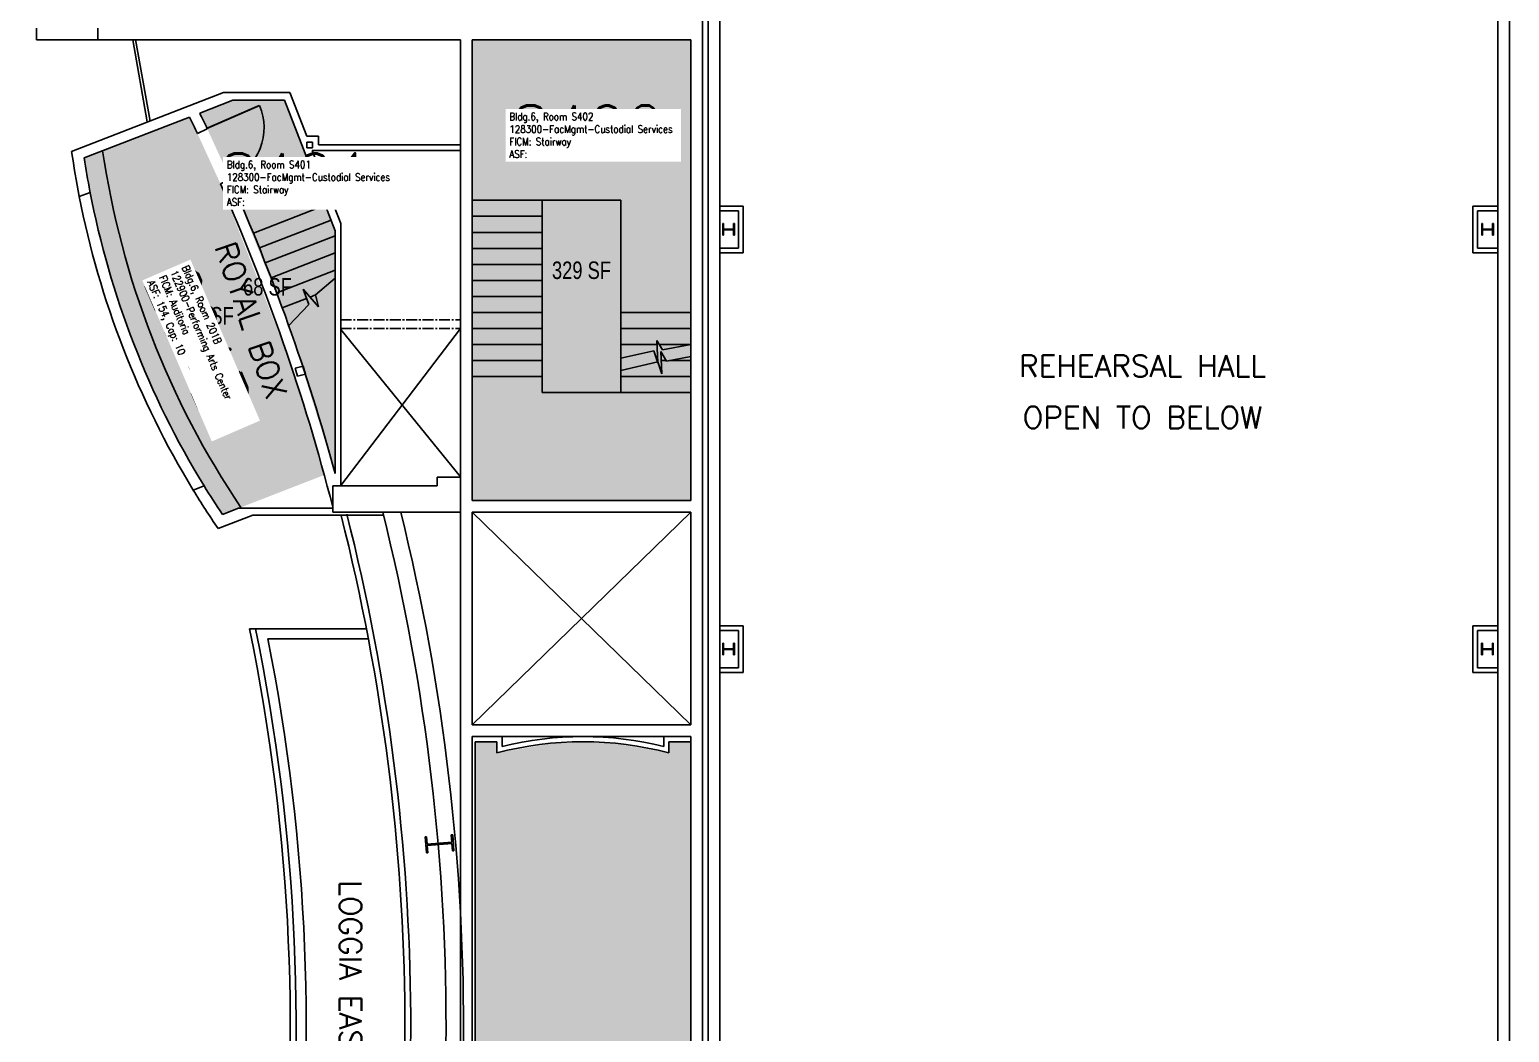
# Model space of a CAD drawing. Header units: inches. Extents: x -206 to 2389, y 0 to 3821.
# Drawn here: x 1336 to 2352, y 1534 to 2222 of the extents above; entities that cross this region are included whole.
import ezdxf
from ezdxf.enums import TextEntityAlignment as Align

# ---------------------------------------------------------------- set-up
doc = ezdxf.new("R2010")
doc.units = ezdxf.units.IN
doc.header["$LTSCALE"] = 10
doc.header["$MEASUREMENT"] = 0
doc.linetypes.add('CENTER2', pattern=[1.125, 0.75, -0.125, 0.125, -0.125])
for name, color, linetype in [('A-COLS', 5, 'CONTINUOUS'), ('A-DOOR', 2, 'CONTINUOUS'), ('A-FLOR', 3, 'CONTINUOUS'), ('A-IDEN-RNUM', 7, 'CONTINUOUS'), ('A-IDEN-SNUM', 4, 'CONTINUOUS'), ('A-IDEN-TEXT', 4, 'CONTINUOUS'), ('A-IDEN-VNUM', 4, 'CONTINUOUS'), ('A-WALL', 5, 'CONTINUOUS'), ('AREA-TEXT', 3, 'CONTINUOUS'), ('Rooms-Category-Color', 7, 'CONTINUOUS'), ('Rooms-College-Color', 7, 'CONTINUOUS'), ('Rooms-Department-Color', 7, 'CONTINUOUS'), ('Rooms-Division-Color', 7, 'CONTINUOUS'), ('Rooms-Information', 7, 'CONTINUOUS')]:
    doc.layers.add(name, color=color, linetype=linetype)
doc.styles.add('AREA', font='arial.ttf', dxfattribs={"width": 0.75, "height": 24})
doc.styles.add('ROOMFNUMBER', font='SIMPLEX', dxfattribs={"height": 0.83})
doc.styles.add('ROOMSNUMBER', font='txt', dxfattribs={"height": 0.03})
doc.styles.add('ROOMVNUMBER', font='simplex.shx', dxfattribs={"width": 0.85})

msp = doc.modelspace()

# ---------------------------------------------------------------- hatches: boundary and pattern name
at = {"layer": 'Rooms-Category-Color', "true_color": 0xadadad}
for points in [[(1790.062021134421, 2215.081822316162), (1640.059847695753, 2215.081822313368), (1640.059847718105, 1899.081822308712), (1790.062021156773, 1899.081822308712)], [(1452.99509386532, 2164.957787579857), (1475.840513022617, 2173.831822304986), (1509.342974657193, 2173.831822302192), (1511.218736270443, 2173.831822304986), (1546.024520313367, 2084.227438140661), (1546.024558546022, 1917.636441498064), (1514.107125060633, 2019.099557365291), (1474.068377671763, 2119.532050760463), (1458.221789268777, 2154.070227848366)], [(1758.434988228604, 522.6490955874324), (1765.363176582381, 526.6491213524714), (1769.435941500589, 519.594946179539), (1998.044795682654, 651.6309348000214), (1994.029960321262, 658.5866425931454), (2122.201441334561, 732.587117283605), (2129.12962965481, 736.5871430626139), (2133.164272760972, 729.5989962788299), (2345.025320401415, 851.3827732326463), (2345.024520376697, 1206.964655332267), (2136.399200385436, 1207.081822332926), (2136.399200374261, 1238.863656738773), (2097.192296123132, 1243.081822341308), (2056.858344664797, 1243.08182233572), (2017.664678769186, 1238.863656722009), (2017.66467875801, 1207.081822324544), (1810.062021205202, 1207.081822316162), (1810.062021216378, 1089.143584476784), (1824.996646115556, 1100.429760622792), (1854.085297452286, 1110.710233499296), (1865.091718619689, 1111.591433920898), (1883.898269051686, 1109.603321604431), (1898.44843317382, 1104.830063589849), (1911.069517279044, 1097.925619315356), (1924.710850639269, 1086.440296755172), (1938.7010087464, 1066.388920881785), (1946.021970188245, 1043.385218105279), (1946.468311561272, 1021.00843112357), (1938.947122568265, 995.3090426903218), (1919.090968763456, 969.3893952649087), (1919.090968741104, 954.0203222092241), (1914.710122557357, 943.7149424431846), (1908.48999808915, 939.9685259889811), (1898.579739129171, 940.3581224726513), (1891.466105794534, 946.2088022315875), (1889.09096875228, 954.3089772071689), (1889.090968763456, 959.4719597417861), (1912.590968770906, 959.4719597445801), (1912.590968770906, 977.7219597408548), (1889.09096875228, 977.7219597520307), (1889.09096875228, 980.846959752962), (1843.090968744829, 980.8469597334042), (1843.090968756005, 970.428479402326), (1838.84096875228, 970.4284793939441), (1838.84096875228, 966.4284793864936), (1843.090968756005, 966.4284794004634), (1843.090968756005, 954.9769182130694), (1838.38392280601, 944.0656810216606), (1830.329288350418, 940.1448608608916), (1823.236494136974, 940.7841709088534), (1817.503114005551, 944.3516026139259), (1813.090968744829, 954.9769182214513), (1810.437021216378, 954.9769182214513), (1810.062021238729, 710.081822315231), (1790.06202124618, 710.081822312437), (1790.062021167949, 1733.581822313368), (1775.062021190301, 1733.58182232175), (1775.062021167949, 1725.850655562244), (1736.424810456112, 1732.671670814976), (1696.607353871688, 1732.759655289352), (1657.022678440437, 1725.867279675789), (1657.020916955546, 1733.58182232175), (1642.059847733006, 1733.581822318956), (1642.059847777709, 1468.437890642323), (1642.059847800061, 999.9043797366321), (1642.059847800061, 955.607209039852), (1639.018567195162, 926.1684688506648), (1628.344480285421, 894.2727608392015), (1612.302728788927, 867.9455632679164), (1489.443134216592, 707.8318223068491), (1441.745522459969, 689.1610273802653), (1438.962322419509, 701.2169902659953), (1365.801525523886, 677.5380019610748), (1368.160691006109, 668.0759059851989), (1286.999281825498, 647.4103730432689), (1287.160467298701, 644.3758349586278), (1221.707725634798, 632.1755034327507), (1220.893572492525, 637.3619911316782), (1277.400854641572, 647.6721362778917), (1261.239455914125, 712.4919661553577), (1230.099930277094, 706.5565882539377), (1194.485586436465, 700.906025217846), (1155.066458845511, 696.0456165522337), (1110.666703281924, 692.3015613472089), (1064.077672785148, 690.3245682036504), (1013.585335759446, 690.4267706628889), (973.753247378394, 692.1551277944818), (932.984766067937, 695.4364942526445), (895.025892900303, 699.8791979402304), (820.8470857348293, 712.491966124624), (804.6856870297343, 647.67213625554), (861.1929691340774, 637.3619911232963), (861.7472287844867, 631.9615291161463), (794.3611315730959, 644.4980870196596), (795.0872598122805, 647.4103730069473), (713.9258506093174, 668.0759059488773), (716.2850161250681, 677.5380019247532), (643.330279937014, 701.1502972757444), (640.3410191778094, 689.1610273439437), (592.6434074211866, 707.8318222537637), (589.3586077075452, 712.1126565691084), (500.2416428942233, 828.2521462580189), (484.3670031335205, 848.9403796177357), (469.7838128264993, 867.9455631952733), (462.9419806730002, 877.6681799925864), (454.5361321363598, 892.6136027583852), (448.7768720183522, 906.1755824675784), (443.3559448402375, 924.8218166800216), (440.3574397359043, 945.852957431227), (440.026693848893, 977.2186195291579), (440.0266938041896, 1739.581822240725), (425.0656245592982, 1739.581822240725), (425.0638630855829, 1731.867279614322), (418.6450744811445, 1733.476625106297), (405.552143028006, 1736.159308986738), (396.0138000641018, 1737.619689172134), (387.3167685251683, 1738.596206668764), (377.1811774205416, 1739.31282087788), (365.8619571831077, 1739.581728329882), (354.6108100023121, 1739.295145589858), (345.1123633664101, 1738.62191943638), (336.3543122988194, 1737.648188997991), (326.1393893975765, 1736.07858716324), (307.0245203580707, 1731.850655486807), (307.0245203468949, 1739.581822240725), (292.0245203915983, 1739.581822246313), (292.0245204139501, 709.3280222341418), (272.0245204325765, 709.3280222313479), (272.0245203990489, 766.0818222435191), (284.0245203990489, 766.0818222351372), (284.0245203990489, 860.5818222379312), (228.0245204176754, 860.5818211147562), (228.0245204176754, 811.0818222295493), (228.0245203953236, 703.9570222366601), (226.5175499040633, 687.7256991807371), (219.7671477179974, 666.739910739474), (204.5574325229973, 644.1280722599477), (183.806478837505, 627.621315532364), (163.6054810862988, 619.1753125693649), (145.008122170344, 616.0982508296147), (131.4438733290881, 616.3763594375923), (110.023309705779, 621.2289897613227), (86.66344624571502, 633.9813424274325), (71.8314155396074, 648.3359790220857), (59.30058968998492, 668.9192282566801), (52.89166173525155, 691.6336728679016), (52.02452041395009, 709.331822228618), (-7.975479608401656, 709.3318222314119), (-7.975479552522302, 374.9294422063977), (65.52661989070475, 374.9294422063977), (121.5266198720783, 374.9294422203675), (177.5776466894895, 374.8977750353515), (233.8568829800934, 373.4821732370183), (292.6202905010432, 369.456039218232), (448.0087953601032, 348.6682043904439), (512.7131884265691, 334.9560941588134), (594.3402206096798, 313.3497107997537), (674.6299486402422, 287.2084070965648), (727.2889796402305, 267.3013675902039), (779.1682820301503, 245.4426908148453), (830.4537222329527, 221.5365795772523), (880.5668496768922, 198.8920385017991), (928.0044941361994, 183.614115617238), (1156.044546714053, 183.6141156312078), (1177.523804580793, 189.8141384124756), (1228.85760791786, 209.5477164583281), (1277.405612120405, 235.3988154837862), (1326.030333189294, 263.5959962373599), (1374.527651665732, 291.5961766289547), (1634.33471489884, 441.5971429562196), (1630.263507215306, 448.6486208997667)]]:
    msp.add_hatch(color=253, dxfattribs=at).paths.add_polyline_path(points)
at = {"layer": 'Rooms-Category-Color', "true_color": 0xffe090}
h = msp.add_hatch(color=41, dxfattribs=at)
edge = h.paths.add_edge_path()
edge.add_line((1512.941377902403, 1999.663393515162), (1538.53102834709, 1916.601444960572))
edge.add_line((1538.53102834709, 1916.601444960572), (1468.635737130418, 1889.451429560781))
edge.add_arc((1971.019586561479, 2225.080491243135), 604.1824221333726, 188.6547451022091, 213.7458135026868, ccw=False)
edge.add_line((1373.716958640143, 2134.163111753762), (1445.980732953176, 2162.233136957511))
edge.add_line((1445.980732953176, 2162.233136957511), (1451.404459597543, 2150.942331561819))
edge.add_line((1451.404459597543, 2150.942331561819), (1467.251266041771, 2116.404258009978))
edge.add_line((1467.251266041771, 2116.404258009978), (1512.941377891228, 1999.663393526338))
at = {"layer": 'Rooms-College-Color', "true_color": 0xadadad}
for points in [[(1790.062021134421, 2215.081822316162), (1640.059847695753, 2215.081822313368), (1640.059847718105, 1899.081822308712), (1790.062021156773, 1899.081822308712)], [(1452.99509386532, 2164.957787579857), (1475.840513022617, 2173.831822304986), (1509.342974657193, 2173.831822302192), (1511.218736270443, 2173.831822304986), (1546.024520313367, 2084.227438140661), (1546.024558546022, 1917.636441498064), (1514.107125060633, 2019.099557365291), (1474.068377671763, 2119.532050760463), (1458.221789268777, 2154.070227848366)], [(1758.434988228604, 522.6490955874324), (1765.363176582381, 526.6491213524714), (1769.435941500589, 519.594946179539), (1998.044795682654, 651.6309348000214), (1994.029960321262, 658.5866425931454), (2122.201441334561, 732.587117283605), (2129.12962965481, 736.5871430626139), (2133.164272760972, 729.5989962788299), (2345.025320401415, 851.3827732326463), (2345.024520376697, 1206.964655332267), (2136.399200385436, 1207.081822332926), (2136.399200374261, 1238.863656738773), (2097.192296123132, 1243.081822341308), (2056.858344664797, 1243.08182233572), (2017.664678769186, 1238.863656722009), (2017.66467875801, 1207.081822324544), (1810.062021205202, 1207.081822316162), (1810.062021216378, 1089.143584476784), (1824.996646115556, 1100.429760622792), (1854.085297452286, 1110.710233499296), (1865.091718619689, 1111.591433920898), (1883.898269051686, 1109.603321604431), (1898.44843317382, 1104.830063589849), (1911.069517279044, 1097.925619315356), (1924.710850639269, 1086.440296755172), (1938.7010087464, 1066.388920881785), (1946.021970188245, 1043.385218105279), (1946.468311561272, 1021.00843112357), (1938.947122568265, 995.3090426903218), (1919.090968763456, 969.3893952649087), (1919.090968741104, 954.0203222092241), (1914.710122557357, 943.7149424431846), (1908.48999808915, 939.9685259889811), (1898.579739129171, 940.3581224726513), (1891.466105794534, 946.2088022315875), (1889.09096875228, 954.3089772071689), (1889.090968763456, 959.4719597417861), (1912.590968770906, 959.4719597445801), (1912.590968770906, 977.7219597408548), (1889.09096875228, 977.7219597520307), (1889.09096875228, 980.846959752962), (1843.090968744829, 980.8469597334042), (1843.090968756005, 970.428479402326), (1838.84096875228, 970.4284793939441), (1838.84096875228, 966.4284793864936), (1843.090968756005, 966.4284794004634), (1843.090968756005, 954.9769182130694), (1838.38392280601, 944.0656810216606), (1830.329288350418, 940.1448608608916), (1823.236494136974, 940.7841709088534), (1817.503114005551, 944.3516026139259), (1813.090968744829, 954.9769182214513), (1810.437021216378, 954.9769182214513), (1810.062021238729, 710.081822315231), (1790.06202124618, 710.081822312437), (1790.062021167949, 1733.581822313368), (1775.062021190301, 1733.58182232175), (1775.062021167949, 1725.850655562244), (1736.424810456112, 1732.671670814976), (1696.607353871688, 1732.759655289352), (1657.022678440437, 1725.867279675789), (1657.020916955546, 1733.58182232175), (1642.059847733006, 1733.581822318956), (1642.059847777709, 1468.437890642323), (1642.059847800061, 999.9043797366321), (1642.059847800061, 955.607209039852), (1639.018567195162, 926.1684688506648), (1628.344480285421, 894.2727608392015), (1612.302728788927, 867.9455632679164), (1489.443134216592, 707.8318223068491), (1441.745522459969, 689.1610273802653), (1438.962322419509, 701.2169902659953), (1365.801525523886, 677.5380019610748), (1368.160691006109, 668.0759059851989), (1286.999281825498, 647.4103730432689), (1287.160467298701, 644.3758349586278), (1221.707725634798, 632.1755034327507), (1220.893572492525, 637.3619911316782), (1277.400854641572, 647.6721362778917), (1261.239455914125, 712.4919661553577), (1230.099930277094, 706.5565882539377), (1194.485586436465, 700.906025217846), (1155.066458845511, 696.0456165522337), (1110.666703281924, 692.3015613472089), (1064.077672785148, 690.3245682036504), (1013.585335759446, 690.4267706628889), (973.753247378394, 692.1551277944818), (932.984766067937, 695.4364942526445), (895.025892900303, 699.8791979402304), (820.8470857348293, 712.491966124624), (804.6856870297343, 647.67213625554), (861.1929691340774, 637.3619911232963), (861.7472287844867, 631.9615291161463), (794.3611315730959, 644.4980870196596), (795.0872598122805, 647.4103730069473), (713.9258506093174, 668.0759059488773), (716.2850161250681, 677.5380019247532), (643.330279937014, 701.1502972757444), (640.3410191778094, 689.1610273439437), (592.6434074211866, 707.8318222537637), (589.3586077075452, 712.1126565691084), (500.2416428942233, 828.2521462580189), (484.3670031335205, 848.9403796177357), (469.7838128264993, 867.9455631952733), (462.9419806730002, 877.6681799925864), (454.5361321363598, 892.6136027583852), (448.7768720183522, 906.1755824675784), (443.3559448402375, 924.8218166800216), (440.3574397359043, 945.852957431227), (440.026693848893, 977.2186195291579), (440.0266938041896, 1739.581822240725), (425.0656245592982, 1739.581822240725), (425.0638630855829, 1731.867279614322), (418.6450744811445, 1733.476625106297), (405.552143028006, 1736.159308986738), (396.0138000641018, 1737.619689172134), (387.3167685251683, 1738.596206668764), (377.1811774205416, 1739.31282087788), (365.8619571831077, 1739.581728329882), (354.6108100023121, 1739.295145589858), (345.1123633664101, 1738.62191943638), (336.3543122988194, 1737.648188997991), (326.1393893975765, 1736.07858716324), (307.0245203580707, 1731.850655486807), (307.0245203468949, 1739.581822240725), (292.0245203915983, 1739.581822246313), (292.0245204139501, 709.3280222341418), (272.0245204325765, 709.3280222313479), (272.0245203990489, 766.0818222435191), (284.0245203990489, 766.0818222351372), (284.0245203990489, 860.5818222379312), (228.0245204176754, 860.5818211147562), (228.0245204176754, 811.0818222295493), (228.0245203953236, 703.9570222366601), (226.5175499040633, 687.7256991807371), (219.7671477179974, 666.739910739474), (204.5574325229973, 644.1280722599477), (183.806478837505, 627.621315532364), (163.6054810862988, 619.1753125693649), (145.008122170344, 616.0982508296147), (131.4438733290881, 616.3763594375923), (110.023309705779, 621.2289897613227), (86.66344624571502, 633.9813424274325), (71.8314155396074, 648.3359790220857), (59.30058968998492, 668.9192282566801), (52.89166173525155, 691.6336728679016), (52.02452041395009, 709.331822228618), (-7.975479608401656, 709.3318222314119), (-7.975479552522302, 374.9294422063977), (65.52661989070475, 374.9294422063977), (121.5266198720783, 374.9294422203675), (177.5776466894895, 374.8977750353515), (233.8568829800934, 373.4821732370183), (292.6202905010432, 369.456039218232), (448.0087953601032, 348.6682043904439), (512.7131884265691, 334.9560941588134), (594.3402206096798, 313.3497107997537), (674.6299486402422, 287.2084070965648), (727.2889796402305, 267.3013675902039), (779.1682820301503, 245.4426908148453), (830.4537222329527, 221.5365795772523), (880.5668496768922, 198.8920385017991), (928.0044941361994, 183.614115617238), (1156.044546714053, 183.6141156312078), (1177.523804580793, 189.8141384124756), (1228.85760791786, 209.5477164583281), (1277.405612120405, 235.3988154837862), (1326.030333189294, 263.5959962373599), (1374.527651665732, 291.5961766289547), (1634.33471489884, 441.5971429562196), (1630.263507215306, 448.6486208997667)]]:
    msp.add_hatch(color=253, dxfattribs=at).paths.add_polyline_path(points)
at = {"layer": 'Rooms-College-Color', "true_color": 0xffff64}
h = msp.add_hatch(color=51, dxfattribs=at)
edge = h.paths.add_edge_path()
edge.add_line((1512.941377902403, 1999.663393515162), (1538.53102834709, 1916.601444960572))
edge.add_line((1538.53102834709, 1916.601444960572), (1468.635737130418, 1889.451429560781))
edge.add_arc((1971.019586561479, 2225.080491243135), 604.1824221333726, 188.6547451022091, 213.7458135026868, ccw=False)
edge.add_line((1373.716958640143, 2134.163111753762), (1445.980732953176, 2162.233136957511))
edge.add_line((1445.980732953176, 2162.233136957511), (1451.404459597543, 2150.942331561819))
edge.add_line((1451.404459597543, 2150.942331561819), (1467.251266041771, 2116.404258009978))
edge.add_line((1467.251266041771, 2116.404258009978), (1512.941377891228, 1999.663393526338))
at = {"layer": 'Rooms-Department-Color', "true_color": 0xacacac}
for points in [[(1790.062021134421, 2215.081822316162), (1640.059847695753, 2215.081822313368), (1640.059847718105, 1899.081822308712), (1790.062021156773, 1899.081822308712)], [(1452.99509386532, 2164.957787579857), (1475.840513022617, 2173.831822304986), (1509.342974657193, 2173.831822302192), (1511.218736270443, 2173.831822304986), (1546.024520313367, 2084.227438140661), (1546.024558546022, 1917.636441498064), (1514.107125060633, 2019.099557365291), (1474.068377671763, 2119.532050760463), (1458.221789268777, 2154.070227848366)], [(1758.434988228604, 522.6490955874324), (1765.363176582381, 526.6491213524714), (1769.435941500589, 519.594946179539), (1998.044795682654, 651.6309348000214), (1994.029960321262, 658.5866425931454), (2122.201441334561, 732.587117283605), (2129.12962965481, 736.5871430626139), (2133.164272760972, 729.5989962788299), (2345.025320401415, 851.3827732326463), (2345.024520376697, 1206.964655332267), (2136.399200385436, 1207.081822332926), (2136.399200374261, 1238.863656738773), (2097.192296123132, 1243.081822341308), (2056.858344664797, 1243.08182233572), (2017.664678769186, 1238.863656722009), (2017.66467875801, 1207.081822324544), (1810.062021205202, 1207.081822316162), (1810.062021216378, 1089.143584476784), (1824.996646115556, 1100.429760622792), (1854.085297452286, 1110.710233499296), (1865.091718619689, 1111.591433920898), (1883.898269051686, 1109.603321604431), (1898.44843317382, 1104.830063589849), (1911.069517279044, 1097.925619315356), (1924.710850639269, 1086.440296755172), (1938.7010087464, 1066.388920881785), (1946.021970188245, 1043.385218105279), (1946.468311561272, 1021.00843112357), (1938.947122568265, 995.3090426903218), (1919.090968763456, 969.3893952649087), (1919.090968741104, 954.0203222092241), (1914.710122557357, 943.7149424431846), (1908.48999808915, 939.9685259889811), (1898.579739129171, 940.3581224726513), (1891.466105794534, 946.2088022315875), (1889.09096875228, 954.3089772071689), (1889.090968763456, 959.4719597417861), (1912.590968770906, 959.4719597445801), (1912.590968770906, 977.7219597408548), (1889.09096875228, 977.7219597520307), (1889.09096875228, 980.846959752962), (1843.090968744829, 980.8469597334042), (1843.090968756005, 970.428479402326), (1838.84096875228, 970.4284793939441), (1838.84096875228, 966.4284793864936), (1843.090968756005, 966.4284794004634), (1843.090968756005, 954.9769182130694), (1838.38392280601, 944.0656810216606), (1830.329288350418, 940.1448608608916), (1823.236494136974, 940.7841709088534), (1817.503114005551, 944.3516026139259), (1813.090968744829, 954.9769182214513), (1810.437021216378, 954.9769182214513), (1810.062021238729, 710.081822315231), (1790.06202124618, 710.081822312437), (1790.062021167949, 1733.581822313368), (1775.062021190301, 1733.58182232175), (1775.062021167949, 1725.850655562244), (1736.424810456112, 1732.671670814976), (1696.607353871688, 1732.759655289352), (1657.022678440437, 1725.867279675789), (1657.020916955546, 1733.58182232175), (1642.059847733006, 1733.581822318956), (1642.059847777709, 1468.437890642323), (1642.059847800061, 999.9043797366321), (1642.059847800061, 955.607209039852), (1639.018567195162, 926.1684688506648), (1628.344480285421, 894.2727608392015), (1612.302728788927, 867.9455632679164), (1489.443134216592, 707.8318223068491), (1441.745522459969, 689.1610273802653), (1438.962322419509, 701.2169902659953), (1365.801525523886, 677.5380019610748), (1368.160691006109, 668.0759059851989), (1286.999281825498, 647.4103730432689), (1287.160467298701, 644.3758349586278), (1221.707725634798, 632.1755034327507), (1220.893572492525, 637.3619911316782), (1277.400854641572, 647.6721362778917), (1261.239455914125, 712.4919661553577), (1230.099930277094, 706.5565882539377), (1194.485586436465, 700.906025217846), (1155.066458845511, 696.0456165522337), (1110.666703281924, 692.3015613472089), (1064.077672785148, 690.3245682036504), (1013.585335759446, 690.4267706628889), (973.753247378394, 692.1551277944818), (932.984766067937, 695.4364942526445), (895.025892900303, 699.8791979402304), (820.8470857348293, 712.491966124624), (804.6856870297343, 647.67213625554), (861.1929691340774, 637.3619911232963), (861.7472287844867, 631.9615291161463), (794.3611315730959, 644.4980870196596), (795.0872598122805, 647.4103730069473), (713.9258506093174, 668.0759059488773), (716.2850161250681, 677.5380019247532), (643.330279937014, 701.1502972757444), (640.3410191778094, 689.1610273439437), (592.6434074211866, 707.8318222537637), (589.3586077075452, 712.1126565691084), (500.2416428942233, 828.2521462580189), (484.3670031335205, 848.9403796177357), (469.7838128264993, 867.9455631952733), (462.9419806730002, 877.6681799925864), (454.5361321363598, 892.6136027583852), (448.7768720183522, 906.1755824675784), (443.3559448402375, 924.8218166800216), (440.3574397359043, 945.852957431227), (440.026693848893, 977.2186195291579), (440.0266938041896, 1739.581822240725), (425.0656245592982, 1739.581822240725), (425.0638630855829, 1731.867279614322), (418.6450744811445, 1733.476625106297), (405.552143028006, 1736.159308986738), (396.0138000641018, 1737.619689172134), (387.3167685251683, 1738.596206668764), (377.1811774205416, 1739.31282087788), (365.8619571831077, 1739.581728329882), (354.6108100023121, 1739.295145589858), (345.1123633664101, 1738.62191943638), (336.3543122988194, 1737.648188997991), (326.1393893975765, 1736.07858716324), (307.0245203580707, 1731.850655486807), (307.0245203468949, 1739.581822240725), (292.0245203915983, 1739.581822246313), (292.0245204139501, 709.3280222341418), (272.0245204325765, 709.3280222313479), (272.0245203990489, 766.0818222435191), (284.0245203990489, 766.0818222351372), (284.0245203990489, 860.5818222379312), (228.0245204176754, 860.5818211147562), (228.0245204176754, 811.0818222295493), (228.0245203953236, 703.9570222366601), (226.5175499040633, 687.7256991807371), (219.7671477179974, 666.739910739474), (204.5574325229973, 644.1280722599477), (183.806478837505, 627.621315532364), (163.6054810862988, 619.1753125693649), (145.008122170344, 616.0982508296147), (131.4438733290881, 616.3763594375923), (110.023309705779, 621.2289897613227), (86.66344624571502, 633.9813424274325), (71.8314155396074, 648.3359790220857), (59.30058968998492, 668.9192282566801), (52.89166173525155, 691.6336728679016), (52.02452041395009, 709.331822228618), (-7.975479608401656, 709.3318222314119), (-7.975479552522302, 374.9294422063977), (65.52661989070475, 374.9294422063977), (121.5266198720783, 374.9294422203675), (177.5776466894895, 374.8977750353515), (233.8568829800934, 373.4821732370183), (292.6202905010432, 369.456039218232), (448.0087953601032, 348.6682043904439), (512.7131884265691, 334.9560941588134), (594.3402206096798, 313.3497107997537), (674.6299486402422, 287.2084070965648), (727.2889796402305, 267.3013675902039), (779.1682820301503, 245.4426908148453), (830.4537222329527, 221.5365795772523), (880.5668496768922, 198.8920385017991), (928.0044941361994, 183.614115617238), (1156.044546714053, 183.6141156312078), (1177.523804580793, 189.8141384124756), (1228.85760791786, 209.5477164583281), (1277.405612120405, 235.3988154837862), (1326.030333189294, 263.5959962373599), (1374.527651665732, 291.5961766289547), (1634.33471489884, 441.5971429562196), (1630.263507215306, 448.6486208997667)]]:
    msp.add_hatch(color=253, dxfattribs=at).paths.add_polyline_path(points)
at = {"layer": 'Rooms-Department-Color', "true_color": 0x80bc67}
h = msp.add_hatch(color=83, dxfattribs=at)
edge = h.paths.add_edge_path()
edge.add_line((1512.941377902403, 1999.663393515162), (1538.53102834709, 1916.601444960572))
edge.add_line((1538.53102834709, 1916.601444960572), (1468.635737130418, 1889.451429560781))
edge.add_arc((1971.019586561479, 2225.080491243135), 604.1824221333726, 188.6547451022091, 213.7458135026868, ccw=False)
edge.add_line((1373.716958640143, 2134.163111753762), (1445.980732953176, 2162.233136957511))
edge.add_line((1445.980732953176, 2162.233136957511), (1451.404459597543, 2150.942331561819))
edge.add_line((1451.404459597543, 2150.942331561819), (1467.251266041771, 2116.404258009978))
edge.add_line((1467.251266041771, 2116.404258009978), (1512.941377891228, 1999.663393526338))
at = {"layer": 'Rooms-Division-Color', "true_color": 0xadadad}
for points in [[(1790.062021134421, 2215.081822316162), (1640.059847695753, 2215.081822313368), (1640.059847718105, 1899.081822308712), (1790.062021156773, 1899.081822308712)], [(1452.99509386532, 2164.957787579857), (1475.840513022617, 2173.831822304986), (1509.342974657193, 2173.831822302192), (1511.218736270443, 2173.831822304986), (1546.024520313367, 2084.227438140661), (1546.024558546022, 1917.636441498064), (1514.107125060633, 2019.099557365291), (1474.068377671763, 2119.532050760463), (1458.221789268777, 2154.070227848366)], [(1758.434988228604, 522.6490955874324), (1765.363176582381, 526.6491213524714), (1769.435941500589, 519.594946179539), (1998.044795682654, 651.6309348000214), (1994.029960321262, 658.5866425931454), (2122.201441334561, 732.587117283605), (2129.12962965481, 736.5871430626139), (2133.164272760972, 729.5989962788299), (2345.025320401415, 851.3827732326463), (2345.024520376697, 1206.964655332267), (2136.399200385436, 1207.081822332926), (2136.399200374261, 1238.863656738773), (2097.192296123132, 1243.081822341308), (2056.858344664797, 1243.08182233572), (2017.664678769186, 1238.863656722009), (2017.66467875801, 1207.081822324544), (1810.062021205202, 1207.081822316162), (1810.062021216378, 1089.143584476784), (1824.996646115556, 1100.429760622792), (1854.085297452286, 1110.710233499296), (1865.091718619689, 1111.591433920898), (1883.898269051686, 1109.603321604431), (1898.44843317382, 1104.830063589849), (1911.069517279044, 1097.925619315356), (1924.710850639269, 1086.440296755172), (1938.7010087464, 1066.388920881785), (1946.021970188245, 1043.385218105279), (1946.468311561272, 1021.00843112357), (1938.947122568265, 995.3090426903218), (1919.090968763456, 969.3893952649087), (1919.090968741104, 954.0203222092241), (1914.710122557357, 943.7149424431846), (1908.48999808915, 939.9685259889811), (1898.579739129171, 940.3581224726513), (1891.466105794534, 946.2088022315875), (1889.09096875228, 954.3089772071689), (1889.090968763456, 959.4719597417861), (1912.590968770906, 959.4719597445801), (1912.590968770906, 977.7219597408548), (1889.09096875228, 977.7219597520307), (1889.09096875228, 980.846959752962), (1843.090968744829, 980.8469597334042), (1843.090968756005, 970.428479402326), (1838.84096875228, 970.4284793939441), (1838.84096875228, 966.4284793864936), (1843.090968756005, 966.4284794004634), (1843.090968756005, 954.9769182130694), (1838.38392280601, 944.0656810216606), (1830.329288350418, 940.1448608608916), (1823.236494136974, 940.7841709088534), (1817.503114005551, 944.3516026139259), (1813.090968744829, 954.9769182214513), (1810.437021216378, 954.9769182214513), (1810.062021238729, 710.081822315231), (1790.06202124618, 710.081822312437), (1790.062021167949, 1733.581822313368), (1775.062021190301, 1733.58182232175), (1775.062021167949, 1725.850655562244), (1736.424810456112, 1732.671670814976), (1696.607353871688, 1732.759655289352), (1657.022678440437, 1725.867279675789), (1657.020916955546, 1733.58182232175), (1642.059847733006, 1733.581822318956), (1642.059847777709, 1468.437890642323), (1642.059847800061, 999.9043797366321), (1642.059847800061, 955.607209039852), (1639.018567195162, 926.1684688506648), (1628.344480285421, 894.2727608392015), (1612.302728788927, 867.9455632679164), (1489.443134216592, 707.8318223068491), (1441.745522459969, 689.1610273802653), (1438.962322419509, 701.2169902659953), (1365.801525523886, 677.5380019610748), (1368.160691006109, 668.0759059851989), (1286.999281825498, 647.4103730432689), (1287.160467298701, 644.3758349586278), (1221.707725634798, 632.1755034327507), (1220.893572492525, 637.3619911316782), (1277.400854641572, 647.6721362778917), (1261.239455914125, 712.4919661553577), (1230.099930277094, 706.5565882539377), (1194.485586436465, 700.906025217846), (1155.066458845511, 696.0456165522337), (1110.666703281924, 692.3015613472089), (1064.077672785148, 690.3245682036504), (1013.585335759446, 690.4267706628889), (973.753247378394, 692.1551277944818), (932.984766067937, 695.4364942526445), (895.025892900303, 699.8791979402304), (820.8470857348293, 712.491966124624), (804.6856870297343, 647.67213625554), (861.1929691340774, 637.3619911232963), (861.7472287844867, 631.9615291161463), (794.3611315730959, 644.4980870196596), (795.0872598122805, 647.4103730069473), (713.9258506093174, 668.0759059488773), (716.2850161250681, 677.5380019247532), (643.330279937014, 701.1502972757444), (640.3410191778094, 689.1610273439437), (592.6434074211866, 707.8318222537637), (589.3586077075452, 712.1126565691084), (500.2416428942233, 828.2521462580189), (484.3670031335205, 848.9403796177357), (469.7838128264993, 867.9455631952733), (462.9419806730002, 877.6681799925864), (454.5361321363598, 892.6136027583852), (448.7768720183522, 906.1755824675784), (443.3559448402375, 924.8218166800216), (440.3574397359043, 945.852957431227), (440.026693848893, 977.2186195291579), (440.0266938041896, 1739.581822240725), (425.0656245592982, 1739.581822240725), (425.0638630855829, 1731.867279614322), (418.6450744811445, 1733.476625106297), (405.552143028006, 1736.159308986738), (396.0138000641018, 1737.619689172134), (387.3167685251683, 1738.596206668764), (377.1811774205416, 1739.31282087788), (365.8619571831077, 1739.581728329882), (354.6108100023121, 1739.295145589858), (345.1123633664101, 1738.62191943638), (336.3543122988194, 1737.648188997991), (326.1393893975765, 1736.07858716324), (307.0245203580707, 1731.850655486807), (307.0245203468949, 1739.581822240725), (292.0245203915983, 1739.581822246313), (292.0245204139501, 709.3280222341418), (272.0245204325765, 709.3280222313479), (272.0245203990489, 766.0818222435191), (284.0245203990489, 766.0818222351372), (284.0245203990489, 860.5818222379312), (228.0245204176754, 860.5818211147562), (228.0245204176754, 811.0818222295493), (228.0245203953236, 703.9570222366601), (226.5175499040633, 687.7256991807371), (219.7671477179974, 666.739910739474), (204.5574325229973, 644.1280722599477), (183.806478837505, 627.621315532364), (163.6054810862988, 619.1753125693649), (145.008122170344, 616.0982508296147), (131.4438733290881, 616.3763594375923), (110.023309705779, 621.2289897613227), (86.66344624571502, 633.9813424274325), (71.8314155396074, 648.3359790220857), (59.30058968998492, 668.9192282566801), (52.89166173525155, 691.6336728679016), (52.02452041395009, 709.331822228618), (-7.975479608401656, 709.3318222314119), (-7.975479552522302, 374.9294422063977), (65.52661989070475, 374.9294422063977), (121.5266198720783, 374.9294422203675), (177.5776466894895, 374.8977750353515), (233.8568829800934, 373.4821732370183), (292.6202905010432, 369.456039218232), (448.0087953601032, 348.6682043904439), (512.7131884265691, 334.9560941588134), (594.3402206096798, 313.3497107997537), (674.6299486402422, 287.2084070965648), (727.2889796402305, 267.3013675902039), (779.1682820301503, 245.4426908148453), (830.4537222329527, 221.5365795772523), (880.5668496768922, 198.8920385017991), (928.0044941361994, 183.614115617238), (1156.044546714053, 183.6141156312078), (1177.523804580793, 189.8141384124756), (1228.85760791786, 209.5477164583281), (1277.405612120405, 235.3988154837862), (1326.030333189294, 263.5959962373599), (1374.527651665732, 291.5961766289547), (1634.33471489884, 441.5971429562196), (1630.263507215306, 448.6486208997667)]]:
    msp.add_hatch(color=253, dxfattribs=at).paths.add_polyline_path(points)
at = {"layer": 'Rooms-Division-Color', "true_color": 0x80bc67}
h = msp.add_hatch(color=83, dxfattribs=at)
edge = h.paths.add_edge_path()
edge.add_line((1512.941377902403, 1999.663393515162), (1538.53102834709, 1916.601444960572))
edge.add_line((1538.53102834709, 1916.601444960572), (1468.635737130418, 1889.451429560781))
edge.add_arc((1971.019586561479, 2225.080491243135), 604.1824221333726, 188.6547451022091, 213.7458135026868, ccw=False)
edge.add_line((1373.716958640143, 2134.163111753762), (1445.980732953176, 2162.233136957511))
edge.add_line((1445.980732953176, 2162.233136957511), (1451.404459597543, 2150.942331561819))
edge.add_line((1451.404459597543, 2150.942331561819), (1467.251266041771, 2116.404258009978))
edge.add_line((1467.251266041771, 2116.404258009978), (1512.941377891228, 1999.663393526338))

# ---------------------------------------------------------------- linework, layer by layer
at = {"layer": 'A-COLS'}
for p, q in [((1526.524520291016, 2141.081822309643), (1526.524520302191, 2145.081822303124)), ((1526.524520302191, 2145.081822303124), (1530.524520298466, 2145.081822305918)), ((1530.524520298466, 2145.081822305918), (1530.524520298466, 2141.081822312437)), ((1530.524520298466, 2141.081822312437), (1526.524520291016, 2141.081822309643)), ((1812.024440309033, 2081.081822320819), (1812.024440309033, 2089.08182232175)), ((1812.024440309033, 2089.08182232175), (1812.524440312758, 2089.08182232175)), ((1812.524440312758, 2089.08182232175), (1812.524440301582, 2085.331822318956)), ((1812.524440301582, 2085.331822318956), (1819.524440297857, 2085.33182232175)), ((1819.524440297857, 2084.831822323613), (1812.524440301582, 2084.831822320819)), ((1812.524440301582, 2084.831822320819), (1812.524440301582, 2081.081822323613)), ((1819.524440297857, 2089.081822318956), (1820.024440301582, 2089.08182232175)), ((1819.524440297857, 2085.33182232175), (1819.524440297857, 2089.081822318956)), ((1819.524440309033, 2081.081822318025), (1819.524440297857, 2084.831822323613)), ((1820.024440301582, 2089.08182232175), (1820.024440301582, 2081.081822326407)), ((2333.025320300832, 2081.07068497315), (2333.025320300832, 2089.070684976876)), ((2333.025320300832, 2089.070684976876), (2333.525320293382, 2089.070684974082)), ((2333.525320293382, 2089.070684974082), (2333.525320304558, 2085.320684971288)), ((2333.525320304558, 2085.320684971288), (2340.525320312008, 2085.320684971288)), ((2340.525320312008, 2084.820684967563), (2333.525320304558, 2084.820684975944)), ((2333.525320304558, 2084.820684975944), (2333.525320304558, 2081.07068497315)), ((2340.525320312008, 2089.070684976876), (2341.025320304558, 2089.070684976876)), ((2340.525320312008, 2085.320684971288), (2340.525320312008, 2089.070684976876)), ((2340.525320300832, 2081.070684975944), (2340.525320312008, 2084.820684967563)), ((2341.025320304558, 2089.070684976876), (2341.025320304558, 2081.070684975944)), ((1812.524440301582, 2081.081822323613), (1812.024440309033, 2081.081822320819)), ((1820.024440301582, 2081.081822326407), (1819.524440309033, 2081.081822318025)), ((2333.525320304558, 2081.07068497315), (2333.025320300832, 2081.07068497315)), ((2341.025320304558, 2081.070684975944), (2340.525320300832, 2081.070684975944)), ((1524.109076699242, 1991.270302969962), (1518.629169778898, 1989.86651521828)), ((1525.512864464894, 1985.790396035649), (1524.109076699242, 1991.270302969962)), ((1518.629169778898, 1989.86651521828), (1520.032957522199, 1984.386608289555)), ((1520.032957522199, 1984.386608289555), (1525.512864464894, 1985.790396035649)), ((1812.024440320209, 1793.097751024179), (1812.024440320209, 1801.09775102511)), ((1812.024440320209, 1801.09775102511), (1812.524440323934, 1801.09775102511)), ((1812.524440323934, 1801.09775102511), (1812.524440312758, 1797.347751027904)), ((1819.524440309033, 1801.097751033492), (1820.024440323934, 1801.09775102511)), ((1819.524440320209, 1797.34775102511), (1819.524440309033, 1801.097751033492)), ((1820.024440323934, 1801.09775102511), (1820.024440323934, 1793.097751024179)), ((2332.982007363811, 1793.081822348759), (2332.982007352635, 1801.08182234969)), ((2332.982007352635, 1801.08182234969), (2333.482007356361, 1801.081822352484)), ((2333.482007356361, 1801.081822352484), (2333.482007356361, 1797.331822346896)), ((2340.482007352635, 1801.081822352484), (2340.982007356361, 1801.08182234969)), ((2340.482007363811, 1797.33182234969), (2340.482007352635, 1801.081822352484)), ((2340.982007356361, 1801.08182234969), (2340.982007367536, 1793.081822348759)), ((1812.524440323934, 1793.097751026973), (1812.024440320209, 1793.097751024179)), ((1812.524440312758, 1797.347751027904), (1819.524440320209, 1797.34775102511)), ((1819.524440309033, 1796.847751032561), (1812.524440312758, 1796.847751024179)), ((1812.524440312758, 1796.847751024179), (1812.524440323934, 1793.097751026973)), ((1819.524440331385, 1793.097751026973), (1819.524440309033, 1796.847751032561)), ((1820.024440323934, 1793.097751024179), (1819.524440331385, 1793.097751026973)), ((2333.482007367536, 1793.081822351553), (2332.982007363811, 1793.081822348759)), ((2333.482007356361, 1797.331822346896), (2340.482007363811, 1797.33182234969)), ((2340.482007363811, 1796.831822351553), (2333.482007367536, 1796.831822348759)), ((2333.482007367536, 1796.831822348759), (2333.482007367536, 1793.081822351553)), ((2340.482007363811, 1793.081822351553), (2340.482007363811, 1796.831822351553)), ((2340.982007367536, 1793.081822348759), (2340.482007363811, 1793.081822351553)), ((1607.73250056617, 1668.254369739443), (1608.729396989569, 1668.333094253205)), ((1608.598470164463, 1657.288509235717), (1607.73250056617, 1668.254369739443)), ((1608.729396989569, 1668.333094253205), (1609.123019522056, 1663.348612200469)), ((1625.676635941491, 1669.671410880983), (1626.67353236489, 1669.750135391951)), ((1626.070258496329, 1664.686928833835), (1625.676635941491, 1669.671410880983)), ((1626.67353236489, 1669.750135391951), (1627.539501952007, 1658.784274877049)), ((1609.595366565511, 1657.367233741097), (1608.598470164463, 1657.288509235717)), ((1609.123019522056, 1663.348612200469), (1626.070258496329, 1664.686928833835)), ((1626.148983007297, 1663.690032421611), (1609.201744033024, 1662.351715793833)), ((1609.201744033024, 1662.351715793833), (1609.595366565511, 1657.367233741097)), ((1626.542605528608, 1658.705550377257), (1626.148983007297, 1663.690032421611)), ((1627.539501952007, 1658.784274877049), (1626.542605528608, 1658.705550377257))]:
    msp.add_line(p, q, dxfattribs=at)
at = {"layer": 'A-DOOR', "const_width": 1.281427637502487}
msp.add_lwpolyline([(1458.02849281393, 2154.477084347047), (1493.977595483884, 2170.121855858713)], dxfattribs=at)
at = {"layer": 'A-DOOR'}
msp.add_arc((1458.728110322729, 2154.781552484259), 38.44282912507461, 293.5183028684887, 23.51830287115028, dxfattribs=at)
at = {"layer": 'A-FLOR', "linetype": 'Continuous'}
for p, q in [((1407.024520294741, 2215.081822299398), (1416.923860954121, 2158.939871605486)), ((1408.998075036332, 2215.429813248105), (1418.897415695712, 2159.287862556987)), ((1688.059847695753, 2105.081822318025), (1688.059847706929, 1973.081822315231)), ((1742.062021123245, 2105.081822315231), (1742.062021134421, 1973.081822315231))]:
    msp.add_line(p, q, dxfattribs=at)
at = {"layer": 'A-FLOR'}
for p, q in [((1370.339968217537, 2107.614495780319), (1377.79920126684, 2110.511948366649)), ((1640.059847695753, 2105.081822315231), (1742.062021123245, 2105.081822315231)), ((1489.826788777485, 2082.567422093824), (1539.21710617654, 2101.752518185414)), ((1640.059847695753, 2094.081822311506), (1688.059847695753, 2094.081822317094)), ((1493.960266457871, 2072.372302757576), (1543.200002441183, 2091.498907246627)), ((1640.059847695753, 2083.081822313368), (1688.059847695753, 2083.081822318956)), ((1498.015307271853, 2062.146715524606), (1546.024520302191, 2080.795337643474)), ((1501.991923859343, 2051.890665323474), (1546.024520302191, 2068.994616832584)), ((1640.059847706929, 2072.081822312437), (1688.059847695753, 2072.081822315231)), ((1505.890115136281, 2041.604151704349), (1546.024520313367, 2057.1938960189)), ((1640.059847695753, 2061.081822311506), (1688.059847706929, 2061.081822317094)), ((1534.442559173331, 2032.015402877703), (1524.130859052762, 2044.20700818859)), ((1524.130859052762, 2044.20700818859), (1527.880564311519, 2033.578425035812)), ((1546.024520302191, 2051.709547022358), (1532.438991172239, 2040.116033940576)), ((1640.059847695753, 2050.081822310574), (1688.059847695753, 2050.081822313368)), ((1509.709866238758, 2031.287168908864), (1526.401502953842, 2037.770841649733)), ((1527.880564311519, 2033.578425035812), (1514.107125038281, 2019.099557370879)), ((1528.789900077507, 2038.698586818762), (1532.438991172239, 2040.116033940576)), ((1532.438991172239, 2040.116033940576), (1534.442559173331, 2032.015402877703)), ((1640.059847706929, 2039.081822306849), (1688.059847695753, 2039.081822315231)), ((1640.059847695753, 2028.081822308712), (1688.059847706929, 2028.081822317094)), ((1742.062021123245, 2028.081822317094), (1790.062021123245, 2028.081822325476)), ((1632.059847703204, 2017.042551800609), (1549.774520302191, 1909.4065500414)), ((1632.059847714379, 1915.420171466656), (1549.774520313367, 2016.460739739239)), ((1640.059847706929, 2017.081822310574), (1688.059847706929, 2017.081822313368)), ((1742.062021123245, 2017.081822318956), (1790.062021134421, 2017.08182232175)), ((1640.059847706929, 2006.081822306849), (1688.059847695753, 2006.081822315231)), ((1742.062021134421, 2006.081822315231), (1766.996731793508, 2006.081822318025)), ((1764.697776807472, 2001.832929122262), (1742.062021134421, 1996.643435278907)), ((1767.442493787035, 1993.595362275839), (1764.697776807472, 2001.832929122262)), ((1770.736157620326, 2002.382121694274), (1766.893546922132, 2008.972185063176)), ((1766.893546922132, 2008.972185063176), (1767.442493787035, 1993.595362275839)), ((1768.5788931977, 2006.081822315231), (1790.062021134421, 2006.081822320819)), ((1773.480874588713, 1994.693722682074), (1769.63826389052, 2001.283786050975)), ((1769.63826389052, 2001.283786050975), (1770.187210755423, 1985.906963263638)), ((1790.062021134421, 2006.081822320819), (1770.736157620326, 2002.382121694274)), ((1640.059847706929, 1995.081822308712), (1688.059847706929, 1995.081822311506)), ((1767.442493775859, 1994.144530101679), (1742.062021134421, 1988.325779973529)), ((1766.947212571278, 1995.081822319888), (1767.389427712187, 1995.081822322682)), ((1770.187210755423, 1985.906963263638), (1767.442493775859, 1994.144530101679)), ((1769.859671695158, 1995.081822322682), (1773.254576949403, 1995.081822319888)), ((1790.062021134421, 1997.867980755866), (1773.480874588713, 1994.693722682074)), ((1775.508163129911, 1995.081822317094), (1790.062021123245, 1995.081822322682)), ((1640.059847718105, 1984.081822304986), (1688.059847706929, 1984.081822313368)), ((1742.062021134421, 1984.081822316162), (1790.062021134421, 1984.081822318956)), ((1688.059847706929, 1973.081822315231), (1790.062021134421, 1973.081822320819)), ((1448.549567786977, 1906.27086281497), (1456.00880083628, 1909.168315395713)), ((1790.062021134421, 1891.081822318956), (1640.059847718105, 1745.081822312437)), ((1790.062021145597, 1745.081822320819), (1640.059847706929, 1891.081822316162))]:
    msp.add_line(p, q, dxfattribs=at)
for radius, start, end in [(612.0625, 188.1233064098438, 191.0568382496011), (604.1875, 188.6547994811114, 190.8573016544489), (590.9375, 188.3681059198918, 214.0310339441863), (612.0625, 191.0568382496011, 211.3912816210374), (604.1875, 190.8573016544489, 211.5251843301161), (612.0625, 211.3912816210374, 214.3378124421288), (604.1875, 211.5251843301161, 213.7456585520233)]:
    msp.add_arc((1971.024520294741, 2225.081822329201), radius, start, end, dxfattribs=at)
at = {"layer": 'A-WALL', "linetype": 'Continuous'}
for p, q in [((1798.062021037564, 3821.081822320819), (1798.062021171674, 1197.061822319403)), ((2352.025320263579, 2894.351353598759), (2352.025320341811, 1485.081822347827)), ((1802.062021089718, 2706.081822322682), (1802.062021179125, 1197.061822322197)), ((1810.062021104619, 2390.272489842027), (1810.062021171674, 1197.061822322197)), ((2344.025320293382, 2396.637377900071), (2344.025320338085, 1493.081822348759)), ((1341.024520305917, 2223.081822297536), (1341.024520294741, 2215.081822296605)), ((1341.024520294741, 2215.081822296605), (1632.059847680852, 2215.081822313368)), ((1632.059847680852, 2215.081822313368), (1632.059847770259, 965.65257510636)), ((1640.059847695753, 2215.081822313368), (1640.059847706929, 1899.081822317094)), ((1790.062021112069, 2215.081822324544), (1790.062021134421, 1899.0818223143)), ((1469.333051918074, 2179.081822310574), (1509.342974713072, 2179.081822304986)), ((1475.840513011441, 2173.831822310574), (1509.34297469072, 2173.831822291017)), ((1509.342974668369, 2179.08182230778), (1514.811596853659, 2179.08182230778)), ((1509.342974657193, 2173.831822302192), (1511.218736270443, 2173.831822304986)), ((1530.252023441717, 2139.331822310574), (1632.024520305917, 2139.331822313368)), ((1534.524520294741, 2143.08182230778), (1632.024520305917, 2143.081822313368)), ((1826.016754521057, 2101.081822324544), (1810.054335346445, 2101.08182232175)), ((1822.891754528508, 2097.956822323613), (1810.054335346445, 2097.956822318025)), ((1822.891754517332, 2072.20682232175), (1822.891754528508, 2097.956822323613)), ((1826.016754521057, 2069.081822320819), (1826.016754521057, 2101.081822324544)), ((2344.025320304558, 2101.08182234969), (2327.025320312008, 2101.081822346896)), ((2327.025320312008, 2101.081822346896), (2327.025320300832, 2069.081822348759)), ((2344.025320304558, 2097.956822351553), (2330.150320304558, 2097.956822351553)), ((2330.150320304558, 2097.956822351553), (2330.150320304558, 2072.206822344102)), ((1546.024520291016, 2084.227438137867), (1546.024520302191, 1917.636431001127)), ((1549.774520313367, 2089.072896737605), (1549.774520313367, 1909.081822310574)), ((1810.054335346445, 2072.206822324544), (1822.891754517332, 2072.20682232175)), ((1810.054335346445, 2069.081822323613), (1826.016754521057, 2069.081822320819)), ((2327.025320300832, 2069.081822348759), (2344.025320304558, 2069.081822351553)), ((2330.150320304558, 2072.206822344102), (2344.025320304558, 2072.20682234969)), ((1616.059847718105, 1915.08182230778), (1616.059847695753, 1909.081822313368)), ((1616.059847718105, 1915.08182230778), (1632.059847714379, 1915.081822313368)), ((1544.337020313367, 1909.08182230778), (1544.337020313367, 1891.081822313368)), ((1544.337020313367, 1909.08182230778), (1616.059847695753, 1909.081822313368)), ((1479.590865833685, 1893.706822285429), (1544.337020313367, 1893.70682230778)), ((1544.337020313367, 1891.081822313368), (1632.059847703204, 1891.081822316162)), ((1640.059847706929, 1891.081822316162), (1640.059847718105, 1745.081822312437)), ((1790.062021134421, 1891.081822318956), (1790.062021145597, 1745.081822320819)), ((1489.433464573696, 1889.081822309643), (1579.130831589922, 1889.081822312437)), ((1826.024440323934, 1813.081822324544), (1810.062021138147, 1813.081822324544)), ((1822.899440320209, 1809.956822323613), (1810.062021138147, 1809.956822320819)), ((1822.899440320209, 1784.206822324544), (1822.899440320209, 1809.956822323613)), ((1826.024440323934, 1781.081822318025), (1826.024440323934, 1813.081822324544)), ((2344.025320315734, 1813.08182234969), (2327.025320323184, 1813.081822346896)), ((2327.025320323184, 1813.081822346896), (2327.025320323184, 1781.081822348759)), ((2344.025320315734, 1809.956822348759), (2330.150320326909, 1809.956822343171)), ((2330.150320326909, 1809.956822343171), (2330.150320326909, 1784.20682234969)), ((1810.062021149322, 1784.206822318956), (1822.899440320209, 1784.206822324544)), ((1810.062021138147, 1781.081822326407), (1826.024440323934, 1781.081822318025)), ((2327.025320323184, 1781.081822348759), (2344.025320315734, 1781.081822351553)), ((2330.150320326909, 1784.20682234969), (2344.025320315734, 1784.20682234969)), ((1640.059847706929, 1737.081822317094), (1640.059847751632, 965.65257510636)), ((1790.062021145597, 1737.081822319888), (1790.062021167949, 1197.061822322197)), ((1642.05984772183, 1733.581822310574), (1642.059847755358, 955.60720904544)), ((1657.020916922018, 1733.581822316162), (1642.05984772183, 1733.581822310574)), ((1790.062021145597, 1733.581822318956), (1775.062021145597, 1733.581822318956))]:
    msp.add_line(p, q, dxfattribs=at)
at = {"layer": 'A-WALL'}
for p, q in [((1383.024520294741, 2223.08182230033), (1383.024520283565, 2215.081822299398)), ((1365.103295745328, 2138.594982105307), (1469.333051918074, 2179.081822310574)), ((1452.99505819194, 2164.957770285197), (1475.840513011441, 2173.831822310574)), ((1546.024520291016, 2084.227438137867), (1511.218736270443, 2173.831822304986)), ((1526.464748995379, 2149.08182230778), (1514.811596853659, 2179.08182230778)), ((1373.716958628967, 2134.163111762144), (1445.980732930824, 2162.233136963099)), ((1458.221753438935, 2154.07021085266), (1451.40463864617, 2150.942416635342)), ((1526.464748995379, 2149.08182230778), (1534.524520305917, 2149.081822304986)), ((1534.524520305917, 2149.081822304986), (1534.524520294741, 2143.08182230778)), ((1549.774520313367, 2089.072896737605), (1530.252023441717, 2139.331822310574)), ((1474.068377671763, 2119.532050760463), (1467.251266030595, 2116.404258015566)), ((1468.635737130418, 1889.451429560781), (1479.590865833685, 1893.706822285429)), ((1640.059847706929, 1899.081822317094), (1790.062021134421, 1899.0818223143)), ((1640.059847706929, 1891.081822316162), (1790.062021134421, 1891.081822318956)), ((1465.628469059244, 1879.835047837347), (1489.433464573696, 1889.081822309643)), ((1567.450495271012, 1811.081822309643), (1487.189519381151, 1811.081822298467)), ((1568.723909718916, 1804.081822310574), (1499.832214737311, 1804.08182230778)), ((1790.062021145597, 1745.081822320819), (1640.024520320818, 1745.081822318025)), ((1790.062021145597, 1737.081822319888), (1640.024520320818, 1737.081822317094)), ((1660.521649381146, 1730.374403838068), (1660.52011786215, 1737.081822317094)), ((1771.562021141872, 1730.359329739586), (1771.562021153048, 1737.0818223143)), ((1657.022678418085, 1725.867279672995), (1657.020916922018, 1733.581822316162)), ((1775.062021145597, 1725.850655565038), (1775.062021145597, 1733.581822318956))]:
    msp.add_line(p, q, dxfattribs=at)
at = {"layer": 'A-WALL', "linetype": 'ByBlock'}
msp.add_line((1640.059847695753, 2215.081822313368), (1790.062021112069, 2215.081822324544), dxfattribs=at)
at = {"layer": 'A-WALL', "linetype": 'CENTER2'}
for p, q in [((1549.774520313367, 2023.081822310574), (1632.024520305917, 2023.081822316162)), ((1549.774520313367, 2017.08182230778), (1632.024520305917, 2017.081822310574))]:
    msp.add_line(p, q, dxfattribs=at)
at = {"layer": 'A-WALL', "linetype": 'Continuous'}
for centre, radius, start, end in [((159.0411682855338, 1537.082320240326), 1438.243499567967, 25.40329611325757, 25.88441850600976), ((159.0416000094265, 1537.08237448521), 1430.743096323779, 25.40726952316613, 25.90888691737398), ((159.0416000094265, 1537.08237448521), 1430.743096323779, 14.48004574489598, 23.8854705956781), ((159.0411682855338, 1537.082320240326), 1438.243499567967, 15.34297505344433, 23.8894335576714), ((159.0432707238942, 1537.081822235137), 1438.808499999999, 346.514184660988, 14.18861105772755), ((159.0432707238942, 1537.081822235137), 1434.812499999999, 346.514184660988, 14.18861105772755), ((159.0432707238942, 1537.081822235137), 1356.115208164731, 353.4180553478802, 11.65673033567044), ((159.0432707238942, 1537.081822235137), 1360.115208164731, 353.4180553478802, 11.62196996945861), ((159.0432707238942, 1537.081822235137), 1367.115208164731, 353.4180553478802, 11.26235184474002)]:
    msp.add_arc(centre, radius, start, end, dxfattribs=at)
at = {"layer": 'A-WALL'}
for centre, radius, start, end in [((159.0387685578316, 1537.082411211915), 1463.06700216765, 345.0961857817725, 14.00207730165379), ((159.0387685578316, 1537.082411211915), 1475.067002167651, 345.0961757702723, 13.88587338445715), ((1716.011132372543, 1504.200149615295), 232.8816781100046, 76.19979306027574, 103.7846507582955), ((1716.011132372543, 1504.200149615295), 229.3816781100046, 75.0820773355903, 104.9017841188574)]:
    msp.add_arc(centre, radius, start, end, dxfattribs=at)

# ---------------------------------------------------------------- texts
at = {"layer": 'A-IDEN-RNUM', "style": 'ROOMSNUMBER'}
for s, p in [('S402-00', (1713.986094383523, 2153.174090358429, -1.244188752025366e-08)), ('S401-00', (1501.312867918983, 2117.614945784211, -1.244188752025366e-08))]:
    msp.add_text(s, height=0.36, dxfattribs=at).set_placement(p, align=Align.CENTER)
msp.add_text('0201-B0', height=0.36, rotation=293.3570308442396, dxfattribs=at).set_placement((1445.55311752297, 1989.577768206596, -1.243984115717467e-08), align=Align.CENTER)
at = {"layer": 'A-IDEN-SNUM', "style": 'ROOMSNUMBER'}
for s, p in [('0060S40200', (1713.986094383523, 2153.174090358429, -1.244188752025366e-08)), ('0060S40100', (1501.312867918983, 2117.614945784211, -1.244188752025366e-08))]:
    msp.add_text(s, height=0.36, dxfattribs=at).set_placement(p, align=Align.CENTER)
msp.add_text('00600201B0', height=0.36, rotation=293.3570308442396, dxfattribs=at).set_placement((1445.55311752297, 1989.577768206596, -1.243984115717467e-08), align=Align.CENTER)
at = {"layer": 'A-IDEN-TEXT', "style": 'ROOMFNUMBER'}
for s, rotation, p in [('ROYAL BOX', 288.7717609527617, (1481.156449643895, 2020.305138157681)), ('REHEARSAL HALL', 6.670106611340577e-09, (2100.270581422374, 1983.920338992029, 3.716877472470514e-09)), ('OPEN TO BELOW', 6.670106611340577e-09, (2100.27058143355, 1948.595908468589, 3.716877472470514e-09)), ('LOGGIA EAST', 270, (1549.048439336941, 1575.844240662642, 3.716877472470514e-09))]:
    msp.add_text(s, height=14.94, rotation=rotation, dxfattribs=at).set_placement(p, align=Align.CENTER)
at = {"layer": 'A-IDEN-VNUM', "style": 'ROOMVNUMBER', "width": 0.85}
for s, p in [('S402', (1719.469988949368, 2134.21941217424, -1.243984115717467e-08)), ('S401', (1518.944036999128, 2101.28725667226, -1.243984115717467e-08))]:
    msp.add_text(s, height=36, dxfattribs=at).set_placement(p, align=Align.CENTER)
msp.add_text('201B', height=36, rotation=293.3570308442396, dxfattribs=at).set_placement((1435.618720626459, 2001.251920941286, -1.243984115717467e-08), align=Align.CENTER)
at = {"layer": 'AREA-TEXT', "style": 'AREA', "width": 0.75}
for s, p in [('329 SF', (1715.060934426263, 2057.081822312437)), ('68 SF', (1499.509826205671, 2045.734131901525)), ('163 SF', (1456.123993493617, 2025.842283259146))]:
    msp.add_text(s, height=12, dxfattribs=at).set_placement(p, align=Align.MIDDLE_CENTER)

# ---------------------------------------------------------------- next in the draw order: texts
at = {"layer": 'Rooms-Information', "char_height": 5.142857142857143, "width": 115.2, "attachment_point": 7, "style": 'ROOMVNUMBER', "bg_fill": 3, "box_fill_scale": 1.5, "bg_fill_color": 256, "bg_fill_true_color": 13158600, "bg_fill_transparency": 0}
for s, insert in [('Bldg.6, Room S402^M^J128300-FacMgmt-Custodial Services^M^JFICM: Stairway^M^JASF: ', (1665.555703235082, 2134.21941217424, -1.243984115717467e-08)), ('Bldg.6, Room S401^M^J128300-FacMgmt-Custodial Services^M^JFICM: Stairway^M^JASF: ', (1471.586894141985, 2101.28725667226, -1.243984115717467e-08))]:
    msp.add_mtext(s, dxfattribs=dict(at, insert=insert))
at = {"layer": 'Rooms-Information', "insert": (1415.399285822707, 2048.072583647156, -1.243984115717467e-08), "char_height": 5.142857142857143, "width": 115.2, "attachment_point": 7, "rotation": 293.3570308442396, "style": 'ROOMVNUMBER', "bg_fill": 3, "box_fill_scale": 1.5, "bg_fill_color": 256, "bg_fill_true_color": 13158600, "bg_fill_transparency": 0}
msp.add_mtext('Bldg.6, Room 201B^M^J122900-Performing Arts Center^M^JFICM: Auditoria^M^JASF: 154, Cap: 10', dxfattribs=at)

doc.saveas('drawing.dxf')
